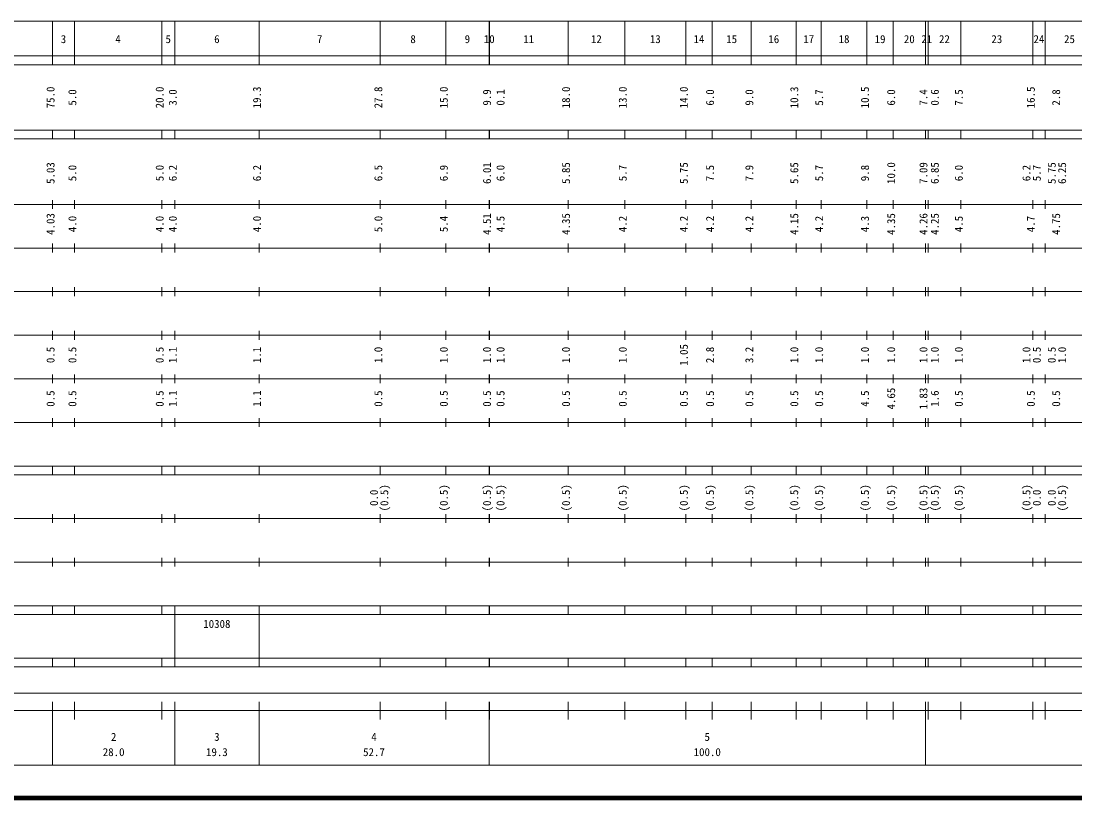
# Model space of a CAD drawing. Units: millimetres on the paper, enlarged 1000 times. Extents: x 40000 to 680000, y 20000 to 380000.
# Drawn here: x 160786 to 402246, y 20000 to 198000 of the extents above; entities that cross this region are included whole.
import ezdxf
from ezdxf.enums import TextEntityAlignment as Align

# ---------------------------------------------------------------- set-up
doc = ezdxf.new("R2010")
doc.units = ezdxf.units.MM
doc.header["$LTSCALE"] = 1000
doc.layers.add('M-TTL', color=2, linetype='Continuous', lineweight=140)
doc.layers.add('M-TTL-BAND', color=7, linetype='Continuous', lineweight=13)
doc.styles.add('ＭＳ ゴシック', font='')
doc.styles.get('ＭＳ ゴシック').set_extended_font_data('MS Gothic')

msp = doc.modelspace()

# ---------------------------------------------------------------- linework, layer by layer
at = {"layer": 'M-TTL'}
msp.add_line((40000, 20000), (680000, 20000), dxfattribs=at)
at = {"layer": 'M-TTL-BAND'}
for p, q in [((68000, 198000), (579000, 198000)), ((168000, 188000), (168000, 198000)), ((173000, 188000), (173000, 198000)), ((193000, 188000), (193000, 198000)), ((196000, 188000), (196000, 198000)), ((215300, 188000), (215300, 198000)), ((243100, 188000), (243100, 198000)), ((258100, 188000), (258100, 198000)), ((268000, 188000), (268000, 198000)), ((268100, 188000), (268100, 198000)), ((286100, 188000), (286100, 198000)), ((299100, 188000), (299100, 198000)), ((313100, 188000), (313100, 198000)), ((319100, 188000), (319100, 198000)), ((328100, 188000), (328100, 198000)), ((338400, 188000), (338400, 198000)), ((344100, 188000), (344100, 198000)), ((354600, 188000), (354600, 198000)), ((360600, 188000), (360600, 198000)), ((368000, 188000), (368000, 198000)), ((368600, 188000), (368600, 198000)), ((376100, 188000), (376100, 198000)), ((392600, 188000), (392600, 198000)), ((395400, 188000), (395400, 198000)), ((40000, 190000), (579000, 190000)), ((40000, 188000), (579000, 188000)), ((40000, 173000), (579000, 173000)), ((168000, 171000), (168000, 173000)), ((173000, 171000), (173000, 173000)), ((193000, 171000), (193000, 173000)), ((196000, 171000), (196000, 173000)), ((215300, 171000), (215300, 173000)), ((243100, 171000), (243100, 173000)), ((258100, 171000), (258100, 173000)), ((268000, 171000), (268000, 173000)), ((268100, 171000), (268100, 173000)), ((286100, 171000), (286100, 173000)), ((299100, 171000), (299100, 173000)), ((313100, 171000), (313100, 173000)), ((319100, 171000), (319100, 173000)), ((328100, 171000), (328100, 173000)), ((338400, 171000), (338400, 173000)), ((344100, 171000), (344100, 173000)), ((354600, 171000), (354600, 173000)), ((360600, 171000), (360600, 173000)), ((368000, 171000), (368000, 173000)), ((368600, 171000), (368600, 173000)), ((376100, 171000), (376100, 173000)), ((392600, 171000), (392600, 173000)), ((395400, 171000), (395400, 173000)), ((40000, 171000), (579000, 171000)), ((168000, 155000), (168000, 157000)), ((173000, 155000), (173000, 157000)), ((193000, 155000), (193000, 157000)), ((196000, 155000), (196000, 157000)), ((215300, 155000), (215300, 157000)), ((243100, 155000), (243100, 157000)), ((258100, 155000), (258100, 157000)), ((268000, 155000), (268000, 157000)), ((268100, 155000), (268100, 157000)), ((286100, 155000), (286100, 157000)), ((299100, 155000), (299100, 157000)), ((313100, 155000), (313100, 157000)), ((319100, 155000), (319100, 157000)), ((328100, 155000), (328100, 157000)), ((338400, 155000), (338400, 157000)), ((344100, 155000), (344100, 157000)), ((354600, 155000), (354600, 157000)), ((360600, 155000), (360600, 157000)), ((368000, 155000), (368000, 157000)), ((368600, 155000), (368600, 157000)), ((376100, 155000), (376100, 157000)), ((392600, 155000), (392600, 157000)), ((395400, 155000), (395400, 157000)), ((40000, 156000), (579000, 156000)), ((46000, 146000), (579000, 146000)), ((168000, 145000), (168000, 147000)), ((173000, 145000), (173000, 147000)), ((193000, 145000), (193000, 147000)), ((196000, 145000), (196000, 147000)), ((215300, 145000), (215300, 147000)), ((243100, 145000), (243100, 147000)), ((258100, 145000), (258100, 147000)), ((268000, 145000), (268000, 147000)), ((268100, 145000), (268100, 147000)), ((286100, 145000), (286100, 147000)), ((299100, 145000), (299100, 147000)), ((313100, 145000), (313100, 147000)), ((319100, 145000), (319100, 147000)), ((328100, 145000), (328100, 147000)), ((338400, 145000), (338400, 147000)), ((344100, 145000), (344100, 147000)), ((354600, 145000), (354600, 147000)), ((360600, 145000), (360600, 147000)), ((368000, 145000), (368000, 147000)), ((368600, 145000), (368600, 147000)), ((376100, 145000), (376100, 147000)), ((392600, 145000), (392600, 147000)), ((395400, 145000), (395400, 147000)), ((52000, 136000), (579000, 136000)), ((168000, 135000), (168000, 137000)), ((173000, 135000), (173000, 137000)), ((193000, 135000), (193000, 137000)), ((196000, 135000), (196000, 137000)), ((215300, 135000), (215300, 137000)), ((243100, 135000), (243100, 137000)), ((258100, 135000), (258100, 137000)), ((268000, 135000), (268000, 137000)), ((268100, 135000), (268100, 137000)), ((286100, 135000), (286100, 137000)), ((299100, 135000), (299100, 137000)), ((313100, 135000), (313100, 137000)), ((319100, 135000), (319100, 137000)), ((328100, 135000), (328100, 137000)), ((338400, 135000), (338400, 137000)), ((344100, 135000), (344100, 137000)), ((354600, 135000), (354600, 137000)), ((360600, 135000), (360600, 137000)), ((368000, 135000), (368000, 137000)), ((368600, 135000), (368600, 137000)), ((376100, 135000), (376100, 137000)), ((392600, 135000), (392600, 137000)), ((395400, 135000), (395400, 137000)), ((46000, 126000), (579000, 126000)), ((168000, 125000), (168000, 127000)), ((173000, 125000), (173000, 127000)), ((193000, 125000), (193000, 127000)), ((196000, 125000), (196000, 127000)), ((215300, 125000), (215300, 127000)), ((243100, 125000), (243100, 127000)), ((258100, 125000), (258100, 127000)), ((268000, 125000), (268000, 127000)), ((268100, 125000), (268100, 127000)), ((286100, 125000), (286100, 127000)), ((299100, 125000), (299100, 127000)), ((313100, 125000), (313100, 127000)), ((319100, 125000), (319100, 127000)), ((328100, 125000), (328100, 127000)), ((338400, 125000), (338400, 127000)), ((344100, 125000), (344100, 127000)), ((354600, 125000), (354600, 127000)), ((360600, 125000), (360600, 127000)), ((368000, 125000), (368000, 127000)), ((368600, 125000), (368600, 127000)), ((376100, 125000), (376100, 127000)), ((392600, 125000), (392600, 127000)), ((395400, 125000), (395400, 127000)), ((52000, 116000), (579000, 116000)), ((168000, 115000), (168000, 117000)), ((173000, 115000), (173000, 117000)), ((193000, 115000), (193000, 117000)), ((196000, 115000), (196000, 117000)), ((215300, 115000), (215300, 117000)), ((243100, 115000), (243100, 117000)), ((258100, 115000), (258100, 117000)), ((268000, 115000), (268000, 117000)), ((268100, 115000), (268100, 117000)), ((286100, 115000), (286100, 117000)), ((299100, 115000), (299100, 117000)), ((313100, 115000), (313100, 117000)), ((319100, 115000), (319100, 117000)), ((328100, 115000), (328100, 117000)), ((338400, 115000), (338400, 117000)), ((344100, 115000), (344100, 117000)), ((354600, 115000), (354600, 117000)), ((360600, 115000), (360600, 117000)), ((368000, 115000), (368000, 117000)), ((368600, 115000), (368600, 117000)), ((376100, 115000), (376100, 117000)), ((392600, 115000), (392600, 117000)), ((395400, 115000), (395400, 117000)), ((168000, 105000), (168000, 107000)), ((173000, 105000), (173000, 107000)), ((193000, 105000), (193000, 107000)), ((196000, 105000), (196000, 107000)), ((215300, 105000), (215300, 107000)), ((243100, 105000), (243100, 107000)), ((258100, 105000), (258100, 107000)), ((268000, 105000), (268000, 107000)), ((268100, 105000), (268100, 107000)), ((286100, 105000), (286100, 107000)), ((299100, 105000), (299100, 107000)), ((313100, 105000), (313100, 107000)), ((319100, 105000), (319100, 107000)), ((328100, 105000), (328100, 107000)), ((338400, 105000), (338400, 107000)), ((344100, 105000), (344100, 107000)), ((354600, 105000), (354600, 107000)), ((360600, 105000), (360600, 107000)), ((368000, 105000), (368000, 107000)), ((368600, 105000), (368600, 107000)), ((376100, 105000), (376100, 107000)), ((392600, 105000), (392600, 107000)), ((395400, 105000), (395400, 107000)), ((46000, 106000), (579000, 106000)), ((40000, 96000), (579000, 96000)), ((168000, 94000), (168000, 96000)), ((173000, 94000), (173000, 96000)), ((193000, 94000), (193000, 96000)), ((196000, 94000), (196000, 96000)), ((215300, 94000), (215300, 96000)), ((243100, 94000), (243100, 96000)), ((258100, 94000), (258100, 96000)), ((268000, 94000), (268000, 96000)), ((268100, 94000), (268100, 96000)), ((286100, 94000), (286100, 96000)), ((299100, 94000), (299100, 96000)), ((313100, 94000), (313100, 96000)), ((319100, 94000), (319100, 96000)), ((328100, 94000), (328100, 96000)), ((338400, 94000), (338400, 96000)), ((344100, 94000), (344100, 96000)), ((354600, 94000), (354600, 96000)), ((360600, 94000), (360600, 96000)), ((368000, 94000), (368000, 96000)), ((368600, 94000), (368600, 96000)), ((376100, 94000), (376100, 96000)), ((392600, 94000), (392600, 96000)), ((395400, 94000), (395400, 96000)), ((40000, 94000), (579000, 94000)), ((168000, 83000), (168000, 85000)), ((173000, 83000), (173000, 85000)), ((193000, 83000), (193000, 85000)), ((196000, 83000), (196000, 85000)), ((215300, 83000), (215300, 85000)), ((243100, 83000), (243100, 85000)), ((258100, 83000), (258100, 85000)), ((268000, 83000), (268000, 85000)), ((268100, 83000), (268100, 85000)), ((286100, 83000), (286100, 85000)), ((299100, 83000), (299100, 85000)), ((313100, 83000), (313100, 85000)), ((319100, 83000), (319100, 85000)), ((328100, 83000), (328100, 85000)), ((338400, 83000), (338400, 85000)), ((344100, 83000), (344100, 85000)), ((354600, 83000), (354600, 85000)), ((360600, 83000), (360600, 85000)), ((368000, 83000), (368000, 85000)), ((368600, 83000), (368600, 85000)), ((376100, 83000), (376100, 85000)), ((392600, 83000), (392600, 85000)), ((395400, 83000), (395400, 85000)), ((49000, 84000), (579000, 84000)), ((168000, 73000), (168000, 75000)), ((173000, 73000), (173000, 75000)), ((193000, 73000), (193000, 75000)), ((196000, 73000), (196000, 75000)), ((215300, 73000), (215300, 75000)), ((243100, 73000), (243100, 75000)), ((258100, 73000), (258100, 75000)), ((268000, 73000), (268000, 75000)), ((268100, 73000), (268100, 75000)), ((286100, 73000), (286100, 75000)), ((299100, 73000), (299100, 75000)), ((313100, 73000), (313100, 75000)), ((319100, 73000), (319100, 75000)), ((328100, 73000), (328100, 75000)), ((338400, 73000), (338400, 75000)), ((344100, 73000), (344100, 75000)), ((354600, 73000), (354600, 75000)), ((360600, 73000), (360600, 75000)), ((368000, 73000), (368000, 75000)), ((368600, 73000), (368600, 75000)), ((376100, 73000), (376100, 75000)), ((392600, 73000), (392600, 75000)), ((395400, 73000), (395400, 75000)), ((40000, 74000), (579000, 74000)), ((40000, 64000), (579000, 64000)), ((168000, 62000), (168000, 64000)), ((173000, 62000), (173000, 64000)), ((193000, 62000), (193000, 64000)), ((196000, 62000), (196000, 64000)), ((215300, 62000), (215300, 64000)), ((243100, 62000), (243100, 64000)), ((258100, 62000), (258100, 64000)), ((268000, 62000), (268000, 64000)), ((268100, 62000), (268100, 64000)), ((286100, 62000), (286100, 64000)), ((299100, 62000), (299100, 64000)), ((313100, 62000), (313100, 64000)), ((319100, 62000), (319100, 64000)), ((328100, 62000), (328100, 64000)), ((338400, 62000), (338400, 64000)), ((344100, 62000), (344100, 64000)), ((354600, 62000), (354600, 64000)), ((360600, 62000), (360600, 64000)), ((368000, 62000), (368000, 64000)), ((368600, 62000), (368600, 64000)), ((376100, 62000), (376100, 64000)), ((392600, 62000), (392600, 64000)), ((395400, 62000), (395400, 64000)), ((40000, 62000), (579000, 62000)), ((196000, 52000), (196000, 62000)), ((215300, 52000), (215300, 62000)), ((40000, 52000), (579000, 52000)), ((168000, 50000), (168000, 52000)), ((173000, 50000), (173000, 52000)), ((193000, 50000), (193000, 52000)), ((196000, 50000), (196000, 52000)), ((215300, 50000), (215300, 52000)), ((243100, 50000), (243100, 52000)), ((258100, 50000), (258100, 52000)), ((268000, 50000), (268000, 52000)), ((268100, 50000), (268100, 52000)), ((286100, 50000), (286100, 52000)), ((299100, 50000), (299100, 52000)), ((313100, 50000), (313100, 52000)), ((319100, 50000), (319100, 52000)), ((328100, 50000), (328100, 52000)), ((338400, 50000), (338400, 52000)), ((344100, 50000), (344100, 52000)), ((354600, 50000), (354600, 52000)), ((360600, 50000), (360600, 52000)), ((368000, 50000), (368000, 52000)), ((368600, 50000), (368600, 52000)), ((376100, 50000), (376100, 52000)), ((392600, 50000), (392600, 52000)), ((395400, 50000), (395400, 52000)), ((40000, 50000), (579000, 50000)), ((71000, 44000), (567600, 44000)), ((168000, 27500), (168000, 42000)), ((173000, 38000), (173000, 42000)), ((193000, 38000), (193000, 42000)), ((196000, 27500), (196000, 42000)), ((215300, 27500), (215300, 42000)), ((243100, 38000), (243100, 42000)), ((258100, 38000), (258100, 42000)), ((268000, 27500), (268000, 42000)), ((268100, 38000), (268100, 42000)), ((286100, 38000), (286100, 42000)), ((299100, 38000), (299100, 42000)), ((313100, 38000), (313100, 42000)), ((319100, 38000), (319100, 42000)), ((328100, 38000), (328100, 42000)), ((338400, 38000), (338400, 42000)), ((344100, 38000), (344100, 42000)), ((354600, 38000), (354600, 42000)), ((360600, 38000), (360600, 42000)), ((368000, 27500), (368000, 42000)), ((368600, 38000), (368600, 42000)), ((376100, 38000), (376100, 42000)), ((392600, 38000), (392600, 42000)), ((395400, 38000), (395400, 42000)), ((40000, 40000), (579000, 40000)), ((68000, 27500), (579000, 27500))]:
    msp.add_line(p, q, dxfattribs=at)

# ---------------------------------------------------------------- texts
at = {"layer": 'M-TTL-BAND', "style": 'ＭＳ ゴシック'}
for s, p in [('3', (170500, 192405)), ('4', (183000, 192405)), ('5', (194500, 192405)), ('6', (205650, 192405)), ('7', (229200, 192405)), ('8', (250600, 192405)), ('9', (263050, 192405)), ('10', (268050, 192405)), ('11', (277100, 192405)), ('12', (292600, 192405)), ('13', (306100, 192405)), ('14', (316100, 192405)), ('15', (323600, 192405)), ('16', (333250, 192405)), ('17', (341250, 192405)), ('18', (349350, 192405)), ('19', (357600, 192405)), ('20', (364300, 192405)), ('21', (368300, 192405)), ('22', (372350, 192405)), ('23', (384350, 192405)), ('24', (394000, 192405)), ('25', (401000, 192405)), ('2', (182000, 32523)), ('3', (205650, 32523)), ('4', (241650, 32523)), ('5', (318000, 32523)), ('28.0', (182000, 29033)), ('19.3', (205650, 29033)), ('52.7', (241650, 29033)), ('100.0', (318000, 29033))]:
    msp.add_text(s, height=1833, dxfattribs=at).set_placement(p, align=Align.BOTTOM_CENTER)
for s, p in [('75.0', (169000, 180500)), ('5.0', (174000, 180500)), ('20.0', (194000, 180500)), ('3.0', (197000, 180500)), ('19.3', (216300, 180500)), ('27.8', (244100, 180500)), ('15.0', (259100, 180500)), ('9.9', (269000, 180500)), ('0.1', (272100, 180500)), ('18.0', (287100, 180500)), ('13.0', (300100, 180500)), ('14.0', (314100, 180500)), ('6.0', (320100, 180500)), ('9.0', (329100, 180500)), ('10.3', (339400, 180500)), ('5.7', (345100, 180500)), ('10.5', (355600, 180500)), ('6.0', (361600, 180500)), ('7.4', (369000, 180500)), ('0.6', (371600, 180500)), ('7.5', (377100, 180500)), ('16.5', (393600, 180500)), ('2.8', (399400, 180500)), ('5.03', (169000, 163174)), ('5.0', (174000, 163174)), ('5.0', (194000, 163174)), ('6.2', (197000, 163174)), ('6.2', (216300, 163174)), ('6.5', (244100, 163174)), ('6.9', (259100, 163174)), ('6.01', (269000, 163174)), ('6.0', (272100, 163174)), ('5.85', (287100, 163174)), ('5.7', (300100, 163174)), ('5.75', (314100, 163174)), ('7.5', (320100, 163174)), ('7.9', (329100, 163174)), ('5.65', (339400, 163174)), ('5.7', (345100, 163174)), ('9.8', (355600, 163174)), ('10.0', (361600, 163174)), ('7.09', (369000, 163174)), ('6.85', (371600, 163174)), ('6.0', (377100, 163174)), ('6.2', (392600, 163174)), ('5.7', (394970, 163174)), ('5.75', (398400, 163174)), ('6.25', (400770, 163174)), ('4.03', (169000, 151500)), ('4.0', (174000, 151500)), ('4.0', (194000, 151500)), ('4.0', (197000, 151500)), ('4.0', (216300, 151500)), ('5.0', (244100, 151500)), ('5.4', (259100, 151500)), ('4.51', (269000, 151500)), ('4.5', (272100, 151500)), ('4.35', (287100, 151500)), ('4.2', (300100, 151500)), ('4.2', (314100, 151500)), ('4.2', (320100, 151500)), ('4.2', (329100, 151500)), ('4.15', (339400, 151500)), ('4.2', (345100, 151500)), ('4.3', (355600, 151500)), ('4.35', (361600, 151500)), ('4.26', (369000, 151500)), ('4.25', (371600, 151500)), ('4.5', (377100, 151500)), ('4.7', (393600, 151500)), ('4.75', (399400, 151500)), ('0.5', (169000, 121500)), ('0.5', (174000, 121500)), ('0.5', (194000, 121500)), ('1.1', (197000, 121500)), ('1.1', (216300, 121500)), ('1.0', (244100, 121500)), ('1.0', (259100, 121500)), ('1.0', (269000, 121500)), ('1.0', (272100, 121500)), ('1.0', (287100, 121500)), ('1.0', (300100, 121500)), ('1.05', (314100, 121500)), ('2.8', (320100, 121500)), ('3.2', (329100, 121500)), ('1.0', (339400, 121500)), ('1.0', (345100, 121500)), ('1.0', (355600, 121500)), ('1.0', (361600, 121500)), ('1.0', (369000, 121500)), ('1.0', (371600, 121500)), ('1.0', (377100, 121500)), ('1.0', (392600, 121500)), ('0.5', (394970, 121500)), ('0.5', (398400, 121500)), ('1.0', (400770, 121500)), ('4.65', (361600, 111500)), ('1.83', (369000, 111500)), ('0.5', (169000, 111500)), ('0.5', (174000, 111500)), ('0.5', (194000, 111500)), ('1.1', (197000, 111500)), ('1.1', (216300, 111500)), ('0.5', (244100, 111500)), ('0.5', (259100, 111500)), ('0.5', (269000, 111500)), ('0.5', (272100, 111500)), ('0.5', (287100, 111500)), ('0.5', (300100, 111500)), ('0.5', (314100, 111500)), ('0.5', (320100, 111500)), ('0.5', (329100, 111500)), ('0.5', (339400, 111500)), ('0.5', (345100, 111500)), ('4.5', (355600, 111500)), ('1.6', (371600, 111500)), ('0.5', (377100, 111500)), ('0.5', (393600, 111500)), ('0.5', (399400, 111500)), ('0.0', (243100, 88764)), ('(0.5)', (245470, 88764)), ('(0.5)', (259100, 88764)), ('(0.5)', (269000, 88764)), ('(0.5)', (272100, 88764)), ('(0.5)', (287100, 88764)), ('(0.5)', (300100, 88764)), ('(0.5)', (314100, 88764)), ('(0.5)', (320100, 88764)), ('(0.5)', (329100, 88764)), ('(0.5)', (339400, 88764)), ('(0.5)', (345100, 88764)), ('(0.5)', (355600, 88764)), ('(0.5)', (361600, 88764)), ('(0.5)', (369000, 88764)), ('(0.5)', (371600, 88764)), ('(0.5)', (377100, 88764)), ('(0.5)', (392600, 88764)), ('0.0', (394970, 88764)), ('0.0', (398400, 88764)), ('(0.5)', (400770, 88764))]:
    msp.add_text(s, height=1833, rotation=90, dxfattribs=at).set_placement(p, align=Align.BOTTOM_CENTER)
msp.add_text('10308', height=1833, dxfattribs=at).set_placement((202525, 58405), align=Align.BOTTOM_LEFT)

doc.saveas('drawing.dxf')
